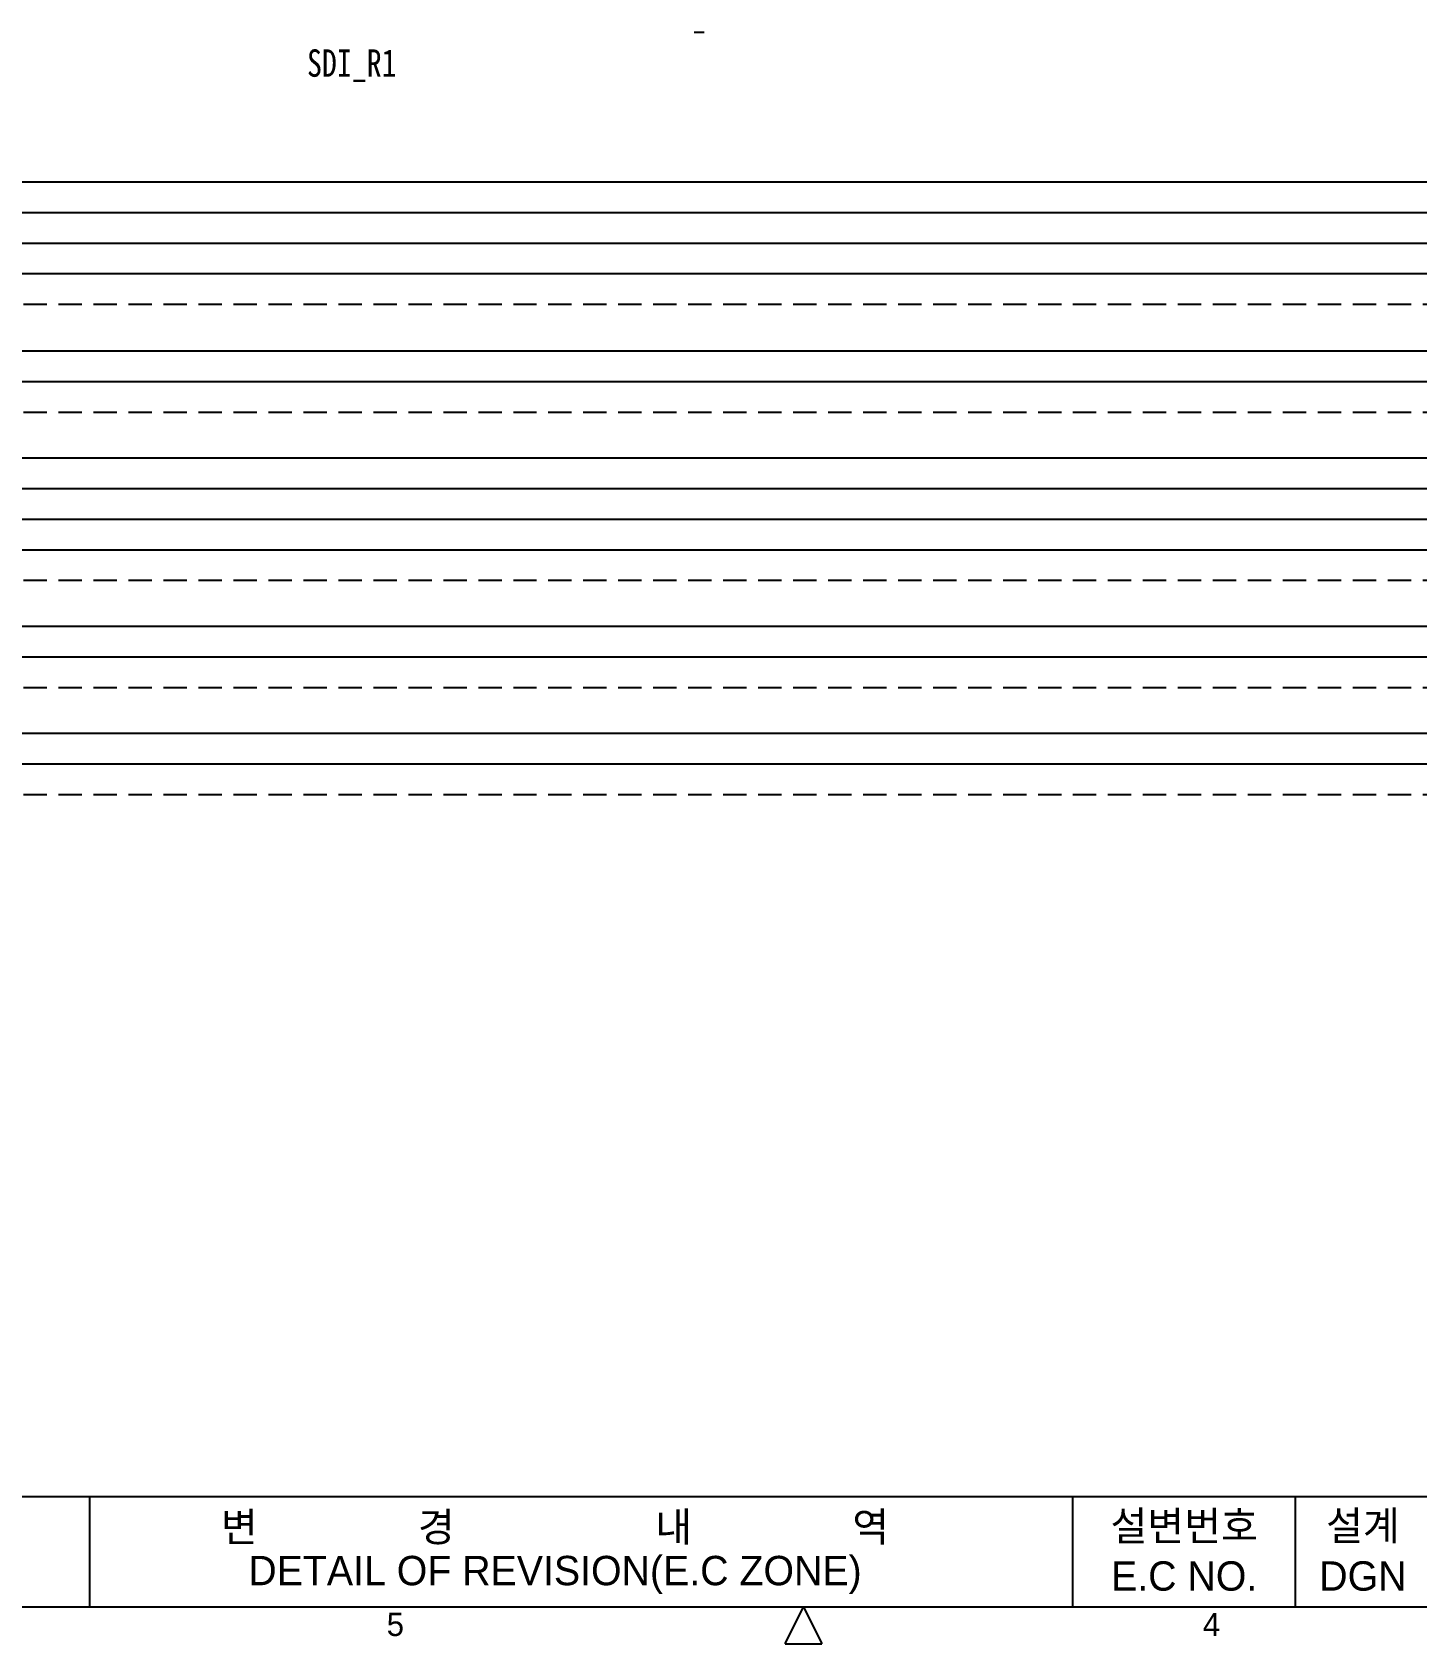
# Model space of a CAD drawing. Header units: millimetres. Extents: x 1599 to 2158, y -510 to -79.
# Drawn here: x 1815.8 to 1928.9, y -500.8 to -369.1 of the extents above; entities that cross this region are included whole.
import ezdxf
from ezdxf.enums import TextEntityAlignment as Align

# ---------------------------------------------------------------- set-up
doc = ezdxf.new("R2010")
doc.units = ezdxf.units.MM
doc.linetypes.add('HIDDEN', pattern=[9.525, 6.35, -3.175])
for name, color, linetype in [('SHIELD', 41, 'Continuous'), ('TX+', 1, 'Continuous'), ('TX-', 30, 'Continuous')]:
    doc.layers.add(name, color=color, linetype=linetype)
doc.layers.add('TEXT', color=7, linetype='Continuous', lineweight=15)
doc.styles.add('ROMANS', font='txt', dxfattribs={"height": 0.2})

msp = doc.modelspace()

# ---------------------------------------------------------------- linework, layer by layer
at = {"color": 0}
msp.add_line((1869.86, -369.12), (1870.69, -369.12), dxfattribs=at)
for p, q in [((1655.9, -381.35), (2020.71, -381.35)), ((1655.9, -383.85), (2020.71, -383.85)), ((1655.9, -386.35), (2020.71, -386.35)), ((1655.9, -388.85), (2020.71, -388.85)), ((1655.9, -395.16), (2020.71, -395.16)), ((1655.9, -397.66), (2020.71, -397.66)), ((1655.9, -403.91), (2020.71, -403.91)), ((1655.65, -406.41), (2020.71, -406.41)), ((1655.9, -408.91), (2020.71, -408.91)), ((1655.65, -411.41), (2020.71, -411.41)), ((1655.9, -417.66), (2020.71, -417.66)), ((1655.9, -420.16), (2020.71, -420.16))]:
    msp.add_line(p, q)
at = {"color": 5, "linetype": 'Continuous'}
for p, q in [((1789.49, -488.8), (1951.99, -488.8)), ((1612.09, -497.8), (2145.49, -497.8))]:
    msp.add_line(p, q, dxfattribs=at)
at = {"color": 6, "linetype": 'Continuous'}
for p, q in [((1820.49, -497.8), (1820.49, -488.8)), ((1900.8, -497.8), (1900.8, -488.8)), ((1918.99, -497.8), (1918.99, -488.8))]:
    msp.add_line(p, q, dxfattribs=at)
at = {"color": 2, "linetype": 'Continuous'}
for p, q in [((1877.29, -500.82), (1878.79, -497.8)), ((1878.79, -497.8), (1880.29, -500.82)), ((1877.29, -500.82), (1880.29, -500.82))]:
    msp.add_line(p, q, dxfattribs=at)
at = {"layer": 'SHIELD', "linetype": 'HIDDEN', "ltscale": 0.3}
for p, q in [((1657.92, -391.35), (2020.71, -391.35)), ((1657.92, -400.16), (2020.71, -400.16)), ((1657.92, -413.91), (2020.71, -413.91)), ((1657.92, -422.66), (2020.71, -422.66)), ((1657.92, -431.41), (2020.71, -431.41))]:
    msp.add_line(p, q, dxfattribs=at)
at = {"layer": 'TX+'}
msp.add_line((1655.9, -426.41), (2020.71, -426.41), dxfattribs=at)
at = {"layer": 'TX-'}
msp.add_line((1655.9, -428.91), (2020.71, -428.91), dxfattribs=at)

# ---------------------------------------------------------------- texts
at = {"color": 4, "attachment_point": 5, "style": 'ROMANS'}
for s, insert, char_height in [('{\\fﾱﾼﾸﾲￃﾼ|b0|i0|c129|p49;변\u3000\u3000\u3000\u3000경\u3000\u3000\u3000\u3000\u3000내\u3000\u3000\u3000\u3000역 }', (1858.49, -491.4), 2.4), ('{\\fﾱﾼﾸﾲￃﾼ|b0|i0|c129|p49;설변번호 }', (1909.89, -491.3), 2.4), ('{\\fﾱﾼﾸﾲￃﾼ|b0|i0|c129|p49;설계 }', (1924.49, -491.3), 2.4), ('{\\fﾱﾼﾸﾲￃﾼ|b0|i0|c129|p49;DETAIL OF REVISION(E.C ZONE) }', (1858.49, -495.2), 2.4), ('{\\fﾱﾼﾸﾲￃﾼ|b0|i0|c129|p49;E.C NO. }', (1909.89, -495.3), 2.4), ('{\\fﾱﾼﾸﾲￃﾼ|b0|i0|c129|p49;DGN }', (1924.49, -495.3), 2.4), ('{\\fﾱﾼﾸﾲￃﾼ|b0|i0|c129|p49;5 }', (1845.45, -499.25), 1.9), ('{\\fﾱﾼﾸﾲￃﾼ|b0|i0|c129|p49;4 }', (1912.12, -499.25), 1.9)]:
    msp.add_mtext(s, dxfattribs=dict(at, insert=insert, char_height=char_height))
at = {"layer": 'TEXT', "lineweight": 0, "style": 'ROMANS', "width": 0.8}
msp.add_text('SDI_R1', height=2.24, dxfattribs=at).set_placement((1841.89, -372.76), align=Align.CENTER)

doc.saveas('drawing.dxf')
